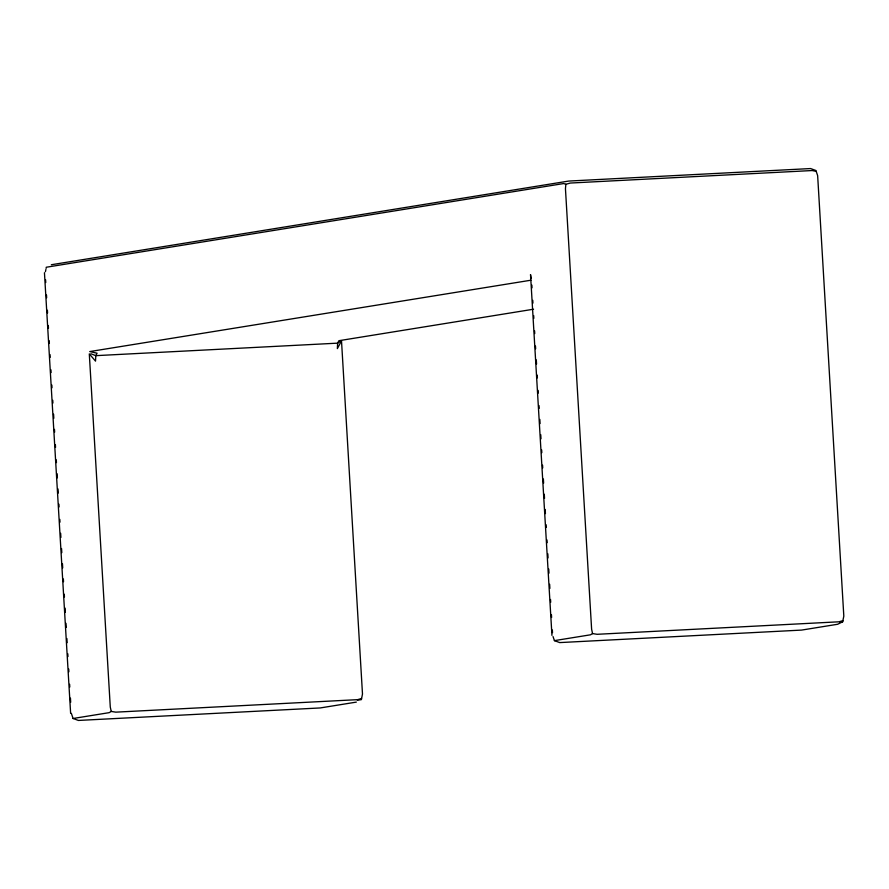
<?xml version="1.0" encoding="UTF-8"?>
<svg xmlns="http://www.w3.org/2000/svg" width="889" height="889" viewBox="0 0 889 889"><rect width="100%" height="100%" fill="white"/><g stroke="black" fill="none" stroke-linecap="round" stroke-linejoin="round"><path stroke-width="1.33" d="M816.18 171.355L812.146 170.544L570.305 183.045L565.871 184.29L565.448 188.69L591.618 629.201L592.563 633.579L597.119 634.302L838.96 621.8L842.872 620.633L843.817 616.155L817.647 175.644L815.913 170.51L810.601 168.554L568.76 181.056L51.329 264.744M46.128 268.367L46.272 267.245L563.704 183.545L565.871 184.29M533.544 309.216L338.92 340.698L337.631 343.154L337.364 348.61L341.509 340.843L362.49 694.02L361.39 699.621L357.378 700.265M553.047 636.568L554.414 640.636L559.737 642.591L801.578 630.09L837.671 624.256L842.728 621.755L842.872 620.633M45.417 271.723L45.895 269.478M341.143 340.798L337.631 343.154L95.79 355.656L90.845 353.744M361.545 698.487L357.634 699.654L115.792 712.156L111.236 711.433L109.191 712.656L73.087 718.49L71.353 713.356M592.563 633.579L590.518 634.802L554.414 640.636M530.977 280.202L89.756 351.566L97.079 353.2L95.79 355.656L95.523 361.123L89.3 353.889L110.28 707.055L111.236 711.433M840.049 622.189L842.728 621.755M356.345 702.11L320.24 707.944L78.399 720.446L73.087 718.49M531.111 278.468L530.522 274.612L551.947 635.379M531.866 285.091L532.022 287.869M532.767 300.326L532.933 303.105M533.678 315.562L533.833 318.34M534.578 330.797L534.745 333.575M535.478 346.032L535.645 348.81M536.3 359.889L536.556 364.046M537.212 375.125L537.378 377.892M538.112 390.36L538.278 393.127M539.023 405.584L539.19 408.362M539.845 419.441L540.09 423.597M540.745 434.677L541.001 438.833M541.657 449.912L541.823 452.679M542.557 465.147L542.723 467.914M543.379 478.993L543.624 483.149M544.29 494.228L544.535 498.385M545.19 509.464L545.435 513.62M546.102 524.699L546.257 527.466M547.002 539.934L547.168 542.701M547.824 553.78L548.068 557.936M548.735 569.016L548.98 573.172M549.635 584.251L549.88 588.407M550.535 599.486L550.702 602.253M551.447 614.721L551.613 617.488M552.347 629.957L552.514 632.724M45.595 279.768L45.75 282.535M46.495 295.004L46.661 297.771M47.406 310.239L47.562 313.017M48.306 325.485L48.473 328.252M49.206 340.72L49.373 343.487M50.028 354.567L50.195 357.345M50.94 369.813L51.106 372.58M51.84 385.048L52.007 387.815M52.751 400.283L52.918 403.05M53.573 414.141L53.818 418.297M54.473 429.376L54.64 432.143M55.385 444.611L55.551 447.378M56.285 459.846L56.452 462.624M57.107 473.704L57.363 477.86M58.018 488.939L58.263 493.095M58.918 504.174L59.085 506.952M59.83 519.42L59.996 522.187M60.652 533.267L60.897 537.423M61.552 548.502L61.808 552.658M62.463 563.748L62.708 567.904M63.363 578.983L63.53 581.75M64.275 594.219L64.441 596.986M65.097 608.076L65.341 612.232M65.997 623.311L66.242 627.467M66.908 638.546L67.153 642.703M67.808 653.782L67.975 656.56M68.72 669.028L68.875 671.795M69.62 684.263L69.787 687.03M70.442 698.109L70.687 702.266M44.45 272.723L70.62 713.234"/></g></svg>
